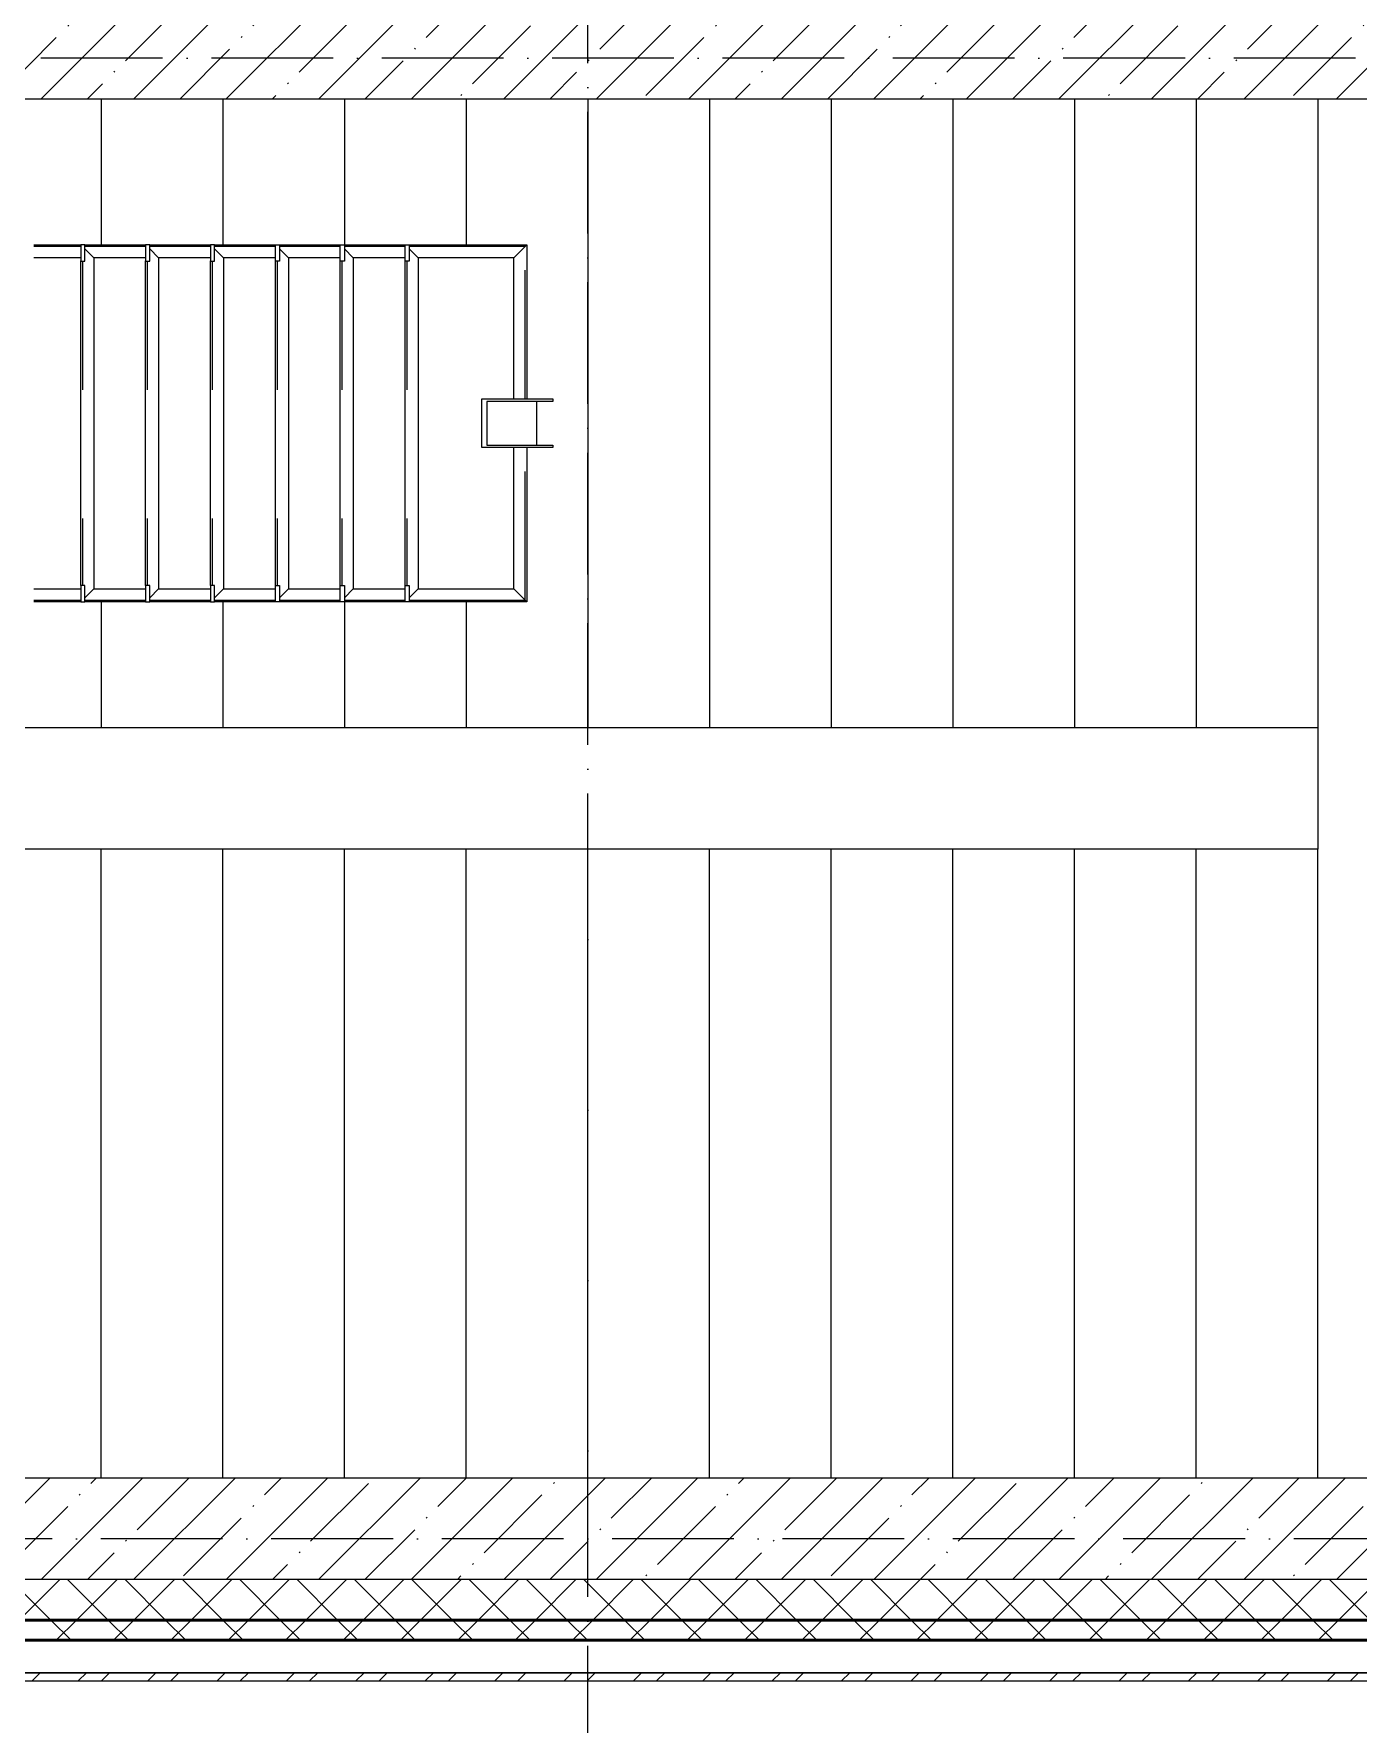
# Model space of a CAD drawing. Header units: millimetres. Extents: x -12989 to 629078, y -109036 to 555275.
# Drawn here: x 607794 to 611059, y -92791 to -88625 of the extents above; entities that cross this region are included whole.
import ezdxf

# ---------------------------------------------------------------- set-up
doc = ezdxf.new("R2010")
doc.units = ezdxf.units.MM
doc.linetypes.add('50_200_ШТРИХ_1Т_ш5_п1_п1_', pattern=[700, 500, -100, 0, -100])
doc.linetypes.add('Штрих', pattern=[635, 317.5, -317.5])
for name, color, linetype, lineweight in [('A-GENM-____-HDLN', 7, 'Штрих', 9), ('A-GENM-____-MCUT', 7, 'Continuous', 25), ('A-GENM-____-OTLN', 7, 'Continuous', 9), ('A-WALL-____-MCUT-1', 7, 'Continuous', 9), ('A-WALL-____-MCUT-2', 7, 'Continuous', 50), ('A-WALL-____-MCUT-3', 7, 'Continuous', 9), ('A-WALL-____-PATT-1', 7, 'Continuous', 9), ('A-WALL-FNSH-MCUT-1', 7, 'Continuous', 9), ('S-GRID-____-OTLN-1', 7, '50_200_ШТРИХ_1Т_ш5_п1_п1_', 9), ('S-STRS-____-OTLN-1', 7, 'Continuous', 9)]:
    doc.layers.add(name, color=color, linetype=linetype, lineweight=lineweight)
pattern_1 = [(45, (523510.01, -90515.61), (-70.71068, 70.71068), []), (135, (523510.01, -90515.61), (-70.71068, -70.71068), [])]
pattern_2 = [(45, (523510, -90515.61), (-114.04925, 114.04925), []), (45, (523624.06, -90515.61), (-114.04925, 114.04925), [201.612, -40.322, 3.353, -36.97])]

# ---------------------------------------------------------------- blocks, each defined once
blk = doc.blocks.new('ОМ_Труба_ГОСТ 8639-82 - ОМ_Труба_ГОСТ 8639-82-26350154-АР1_План отверстий 3 этажа в осях 1-64_А-ГГ')
at = {"layer": 'A-GENM-____-OTLN'}
for p, q in [((19689.1, 44821), (19689.1, 44941)), ((19689.1, 44941), (19864.1, 44941)), ((19864.1, 44935), (19701.2, 44935)), ((19701.2, 44935), (19701.2, 44827)), ((19824, 44935), (19824, 44827)), ((19864.1, 44941), (19864.1, 44935)), ((19864.1, 44821), (19689.1, 44821)), ((19701.2, 44827), (19864.1, 44827)), ((19864.1, 44827), (19864.1, 44821))]:
    blk.add_line(p, q, dxfattribs=at)
blk = doc.blocks.new('ОМ_Уголок_ГОСТ 8509-93 - ОМ_Уголок_ГОСТ 8509-93-26349651-АР1_План отверстий 3 этажа в осях 1-64_А-ГГ')
at = {"layer": 'A-GENM-____-HDLN'}
for p, q in [((4, -4), (380, -4)), ((500, -4), (876, -4))]:
    blk.add_line(p, q, dxfattribs=at)
at = {"layer": 'A-GENM-____-OTLN'}
for p, q in [((380, 0), (0, 0)), ((32, -32), (0, 0)), ((32, -32), (380, -32)), ((880, 0), (500, 0)), ((500, -32), (848, -32)), ((880, 0), (848, -32))]:
    blk.add_line(p, q, dxfattribs=at)
blk = doc.blocks.new('ОМ_Уголок_ГОСТ 8509-93 - ОМ_Уголок_ГОСТ 8509-93-V88-АР1_План отверстий 3 этажа в осях 1-64_А-ГГ')
at = {"layer": 'A-GENM-____-HDLN'}
blk.add_line((40, -4), (840, -4), dxfattribs=at)
at = {"layer": 'A-GENM-____-OTLN'}
for p, q in [((32, -32), (10, -10)), ((32, -32), (848, -32)), ((840, 0), (40, 0)), ((870, -10), (848, -32))]:
    blk.add_line(p, q, dxfattribs=at)
blk = doc.blocks.new('ОМ_Уголок_ГОСТ 8509-93 - ОМ_Уголок_ГОСТ 8509-93-19082047-АР1_План отверстий 3 этажа в осях 1-64_А-ГГ')
at = {"layer": 'A-GENM-____-HDLN'}
blk.add_line((10, -4), (296, -4), dxfattribs=at)
at = {"layer": 'A-GENM-____-OTLN'}
for p, q in [((300, 0), (10, 0)), ((32, -32), (10, -10)), ((32, -32), (268, -32)), ((300, 0), (268, -32))]:
    blk.add_line(p, q, dxfattribs=at)
blk = doc.blocks.new('ОМ_Уголок_ГОСТ 8509-93 - ОМ_Уголок_ГОСТ 8509-93-V89-АР1_План отверстий 3 этажа в осях 1-64_А-ГГ')
at = {"layer": 'A-GENM-____-HDLN'}
blk.add_line((4, -4), (290, -4), dxfattribs=at)
at = {"layer": 'A-GENM-____-OTLN'}
for p, q in [((290, 0), (0, 0)), ((32, -32), (0, 0)), ((32, -32), (268, -32)), ((290, -10), (268, -32))]:
    blk.add_line(p, q, dxfattribs=at)
blk = doc.blocks.new('ОМ_Уголок_ГОСТ 8509-93 - ОМ_Уголок_ГОСТ 8509-93-V90-АР1_План отверстий 3 этажа в осях 1-64_А-ГГ')
at = {"layer": 'A-GENM-____-HDLN'}
blk.add_line((10, -4), (160, -4), dxfattribs=at)
at = {"layer": 'A-GENM-____-OTLN'}
for p, q in [((160, 0), (10, 0)), ((32, -32), (10, -10)), ((32, -32), (160, -32))]:
    blk.add_line(p, q, dxfattribs=at)
blk = doc.blocks.new('ОМ_Уголок_ГОСТ 8509-93 - ОМ_Уголок_ГОСТ 8509-93-V91-АР1_План отверстий 3 этажа в осях 1-64_А-ГГ')
at = {"layer": 'A-GENM-____-HDLN'}
blk.add_line((140, -4), (290, -4), dxfattribs=at)
at = {"layer": 'A-GENM-____-OTLN'}
for p, q in [((290, 0), (140, 0)), ((140, -32), (268, -32)), ((290, -10), (268, -32))]:
    blk.add_line(p, q, dxfattribs=at)
blk = doc.blocks.new('ОМ_Уголок_ГОСТ 8509-93 - ОМ_Уголок_ГОСТ 8509-93-V93-АР1_План отверстий 3 этажа в осях 1-64_А-ГГ')
at = {"layer": 'A-GENM-____-HDLN'}
blk.add_line((44.3, -4), (160, -4), dxfattribs=at)
at = {"layer": 'A-GENM-____-OTLN'}
for p, q in [((160, 0), (44.3, 0)), ((44.3, -32), (160, -32))]:
    blk.add_line(p, q, dxfattribs=at)
blk = doc.blocks.new('ОМ_Уголок_ГОСТ 8509-93 - ОМ_Уголок_ГОСТ 8509-93-V94-АР1_План отверстий 3 этажа в осях 1-64_А-ГГ')
at = {"layer": 'A-GENM-____-HDLN'}
blk.add_line((140, -4), (255.7, -4), dxfattribs=at)
at = {"layer": 'A-GENM-____-OTLN'}
for p, q in [((255.7, 0), (140, 0)), ((140, -32), (255.7, -32))]:
    blk.add_line(p, q, dxfattribs=at)
blk = doc.blocks.new('ОМ_Полоса_Трапеция прямоугольная_Прокат_ГОСТ 103-2006 - ОМ_Полоса_Трапеция прямоугольная_Прокат_ГОСТ 103-2006-19082130-АР1_План отверстий 3 этажа в осях 1-64_А-ГГ')
at = {"layer": 'A-GENM-____-OTLN'}
for p, q in [((19500, 45321), (19510, 45321)), ((19500, 45281), (19500, 45321)), ((19510, 45321), (19510, 45281)), ((19510, 45281), (19500, 45281))]:
    blk.add_line(p, q, dxfattribs=at)
blk = doc.blocks.new('ОМ_Полоса_Трапеция прямоугольная_Прокат_ГОСТ 103-2006 - ОМ_Полоса_Трапеция прямоугольная_Прокат_ГОСТ 103-2006-V96-АР1_План отверстий 3 этажа в осях 1-64_А-ГГ')
at = {"layer": 'A-GENM-____-MCUT'}
for p, q in [((19030, 45321), (19020, 45321)), ((19020, 45321), (19020, 45281)), ((19030, 45281), (19030, 45321)), ((19020, 45281), (19030, 45281))]:
    blk.add_line(p, q, dxfattribs=at)
blk = doc.blocks.new('ОМ_Полоса_Трапеция прямоугольная_Прокат_ГОСТ 103-2006 - ОМ_Полоса_Трапеция прямоугольная_Прокат_ГОСТ 103-2006-V97-АР1_План отверстий 3 этажа в осях 1-64_А-ГГ')
at = {"layer": 'A-GENM-____-MCUT'}
for p, q in [((18870, 45321), (18860, 45321)), ((18860, 45321), (18860, 45281)), ((18870, 45281), (18870, 45321)), ((18860, 45281), (18870, 45281))]:
    blk.add_line(p, q, dxfattribs=at)
blk = doc.blocks.new('ОМ_Полоса_Трапеция прямоугольная_Прокат_ГОСТ 103-2006 - ОМ_Полоса_Трапеция прямоугольная_Прокат_ГОСТ 103-2006-V98-АР1_План отверстий 3 этажа в осях 1-64_А-ГГ')
at = {"layer": 'A-GENM-____-MCUT'}
for p, q in [((18710, 45321), (18700, 45321)), ((18700, 45321), (18700, 45281)), ((18710, 45281), (18710, 45321)), ((18700, 45281), (18710, 45281))]:
    blk.add_line(p, q, dxfattribs=at)
blk = doc.blocks.new('ОМ_Полоса_Трапеция прямоугольная_Прокат_ГОСТ 103-2006 - ОМ_Полоса_Трапеция прямоугольная_Прокат_ГОСТ 103-2006-19082170-АР1_План отверстий 3 этажа в осях 1-64_А-ГГ')
at = {"layer": 'A-GENM-____-OTLN'}
for p, q in [((19500, 44481), (19510, 44481)), ((19500, 44441), (19500, 44481)), ((19510, 44481), (19510, 44441)), ((19510, 44441), (19500, 44441))]:
    blk.add_line(p, q, dxfattribs=at)
blk = doc.blocks.new('ОМ_Полоса_Трапеция прямоугольная_Прокат_ГОСТ 103-2006 - ОМ_Полоса_Трапеция прямоугольная_Прокат_ГОСТ 103-2006-V99-АР1_План отверстий 3 этажа в осях 1-64_А-ГГ')
at = {"layer": 'A-GENM-____-MCUT'}
for p, q in [((19030, 44481), (19020, 44481)), ((19020, 44481), (19020, 44441)), ((19030, 44441), (19030, 44481)), ((19020, 44441), (19030, 44441))]:
    blk.add_line(p, q, dxfattribs=at)
blk = doc.blocks.new('ОМ_Полоса_Трапеция прямоугольная_Прокат_ГОСТ 103-2006 - ОМ_Полоса_Трапеция прямоугольная_Прокат_ГОСТ 103-2006-V100-АР1_План отверстий 3 этажа в осях 1-64_А-ГГ')
at = {"layer": 'A-GENM-____-MCUT'}
for p, q in [((18870, 44481), (18860, 44481)), ((18860, 44481), (18860, 44441)), ((18870, 44441), (18870, 44481)), ((18860, 44441), (18870, 44441))]:
    blk.add_line(p, q, dxfattribs=at)
blk = doc.blocks.new('ОМ_Полоса_Трапеция прямоугольная_Прокат_ГОСТ 103-2006 - ОМ_Полоса_Трапеция прямоугольная_Прокат_ГОСТ 103-2006-V101-АР1_План отверстий 3 этажа в осях 1-64_А-ГГ')
at = {"layer": 'A-GENM-____-MCUT'}
for p, q in [((18710, 44481), (18700, 44481)), ((18700, 44481), (18700, 44441)), ((18710, 44441), (18710, 44481)), ((18700, 44441), (18710, 44441))]:
    blk.add_line(p, q, dxfattribs=at)
blk = doc.blocks.new('3эт')
at = {"layer": 'S-GRID-____-OTLN-1', "color": 251, "ltscale": 0.6, "true_color": 0x636466}
for p, q in [((369420.7, -91346.1), (369420.7, -80328.4)), ((387697.2, -85032.4), (279101.9, -85032.4)), ((387845.1, -88682.4), (279101.9, -88682.4))]:
    blk.add_line(p, q, dxfattribs=at)

msp = doc.modelspace()

# ---------------------------------------------------------------- hatches: boundary and pattern name
at = {"layer": 'A-WALL-____-PATT-1'}
h = msp.add_hatch(dxfattribs=at)
h.set_pattern_fill('FP_38', color=256, style=0, pattern_type=2)
h.set_pattern_definition(pattern_2)
h.paths.add_polyline_path([(612510.0077, -88784.5723), (612510.0077, -88534.5723), (607310.0077, -88534.5723), (607310.0077, -88784.5723), (611869.5451, -88784.5723)], flags=0)
h = msp.add_hatch(dxfattribs=at)
h.set_pattern_fill('FP_38', color=256, style=0, pattern_type=2)
h.set_pattern_definition(pattern_2)
h.paths.add_polyline_path([(612510.0077, -92434.5723), (612510.0077, -92184.5723), (605910.0077, -92184.5723), (605910.0077, -92434.5723), (611869.5451, -92434.5723)], flags=0)
h = msp.add_hatch(dxfattribs=at)
h.set_pattern_fill('FP_1', color=256, style=0, pattern_type=2)
h.set_pattern_definition(pattern_1)
h.paths.add_polyline_path([(624260.0077, -92534.5723), (624760.0077, -92534.5723), (624760.0077, -92434.5723), (615735.0077, -92434.5723), (615735.0077, -92440.5723), (615660.0077, -92440.5723), (615660.0077, -92534.5723), (624241.7952, -92534.5723)], flags=0)
h.paths.add_polyline_path([(612753.2773, -92534.5723), (613860.0077, -92534.5723), (613860.0077, -92440.5723), (613785.0077, -92440.5723), (613785.0077, -92434.5723), (605910.0077, -92434.5723), (605910.0077, -92534.5723), (612510.0077, -92534.5723)], flags=0)
h.paths.add_polyline_path([(604910.0077, -92534.5723), (604910.0077, -92434.5723), (603785.0077, -92434.5723), (603785.0077, -92440.5723), (603710.0077, -92440.5723), (603710.0077, -92534.5723), (604799.688, -92534.5723)], flags=0)
h.paths.add_polyline_path([(601910.0077, -92534.5723), (601910.0077, -92440.5723), (601835.0077, -92440.5723), (601835.0077, -92434.5723), (600785.0077, -92434.5723), (600785.0077, -92440.5723), (600710.0077, -92440.5723), (600710.0077, -92534.5723), (601264.7594, -92534.5723)], flags=0)
h.paths.add_polyline_path([(598910.0077, -92534.5723), (598910.0077, -92434.5723), (597785.0077, -92434.5723), (597785.0077, -92440.5723), (597710.0077, -92440.5723), (597710.0077, -92534.5723), (597785.0077, -92534.5723)], flags=0)
h.paths.add_polyline_path([(594510.0077, -92534.5723), (595910.0077, -92534.5723), (595910.0077, -92434.5723), (594585.0077, -92434.5723), (594585.0077, -92440.5723), (594510.0077, -92440.5723)], flags=0)
h.paths.add_polyline_path([(592427.438, -92534.5723), (592710.0077, -92534.5723), (592710.0077, -92440.5723), (592635.0077, -92440.5723), (592635.0077, -92434.5723), (591585.0077, -92434.5723), (591585.0077, -92440.5723), (591510.0077, -92440.5723), (591510.0077, -92534.5723), (591543.7058, -92534.5723)], flags=0)
h.paths.add_polyline_path([(589710.0077, -92534.5723), (589710.0077, -92434.5723), (588585.0077, -92434.5723), (588585.0077, -92440.5723), (588510.0077, -92440.5723), (588510.0077, -92534.5723), (588585.0077, -92534.5723)], flags=0)
h.paths.add_polyline_path([(586360.0077, -92534.5723), (586710.0077, -92534.5723), (586710.0077, -92440.5723), (586635.0077, -92440.5723), (586635.0077, -92434.5723), (585585.0077, -92434.5723), (585585.0077, -92440.5723), (585510.0077, -92440.5723), (585510.0077, -92534.5723), (586241.313, -92534.5723)], flags=0)
h.paths.add_polyline_path([(583710.0077, -92534.5723), (583710.0077, -92440.5723), (583635.0077, -92440.5723), (583635.0077, -92434.5723), (582585.0077, -92434.5723), (582585.0077, -92440.5723), (582510.0077, -92440.5723), (582510.0077, -92534.5723), (583590.1165, -92534.5723)], flags=0)
h.paths.add_polyline_path([(580710.0077, -92534.5723), (580710.0077, -92440.5723), (580635.0077, -92440.5723), (580635.0077, -92434.5723), (579585.0077, -92434.5723), (579585.0077, -92440.5723), (579510.0077, -92440.5723), (579510.0077, -92534.5723), (580055.188, -92534.5723)], flags=0)
h.paths.add_polyline_path([(576520.2594, -92534.5723), (577710.0077, -92534.5723), (577710.0077, -92440.5723), (577635.0077, -92440.5723), (577635.0077, -92434.5723), (576585.0077, -92434.5723), (576585.0077, -92440.5723), (576510.0077, -92440.5723), (576510.0077, -92534.5723), (576516.0077, -92534.5723)], flags=0)
h.paths.add_polyline_path([(573510.0077, -92534.5723), (574710.0077, -92534.5723), (574710.0077, -92440.5723), (574635.0077, -92440.5723), (574635.0077, -92434.5723), (573585.0077, -92434.5723), (573585.0077, -92440.5723), (573510.0077, -92440.5723)], flags=0)
h.paths.add_polyline_path([(568566.6701, -92534.5723), (568710.0077, -92534.5723), (568710.0077, -92440.5723), (568635.0077, -92440.5723), (568635.0077, -92434.5723), (567585.0077, -92434.5723), (567585.0077, -92440.5723), (567510.0077, -92440.5723), (567510.0077, -92534.5723), (568360.0077, -92534.5723)], flags=0)
h.paths.add_polyline_path([(565710.0077, -92534.5723), (565710.0077, -92440.5723), (565635.0077, -92440.5723), (565635.0077, -92434.5723), (564585.0077, -92434.5723), (564585.0077, -92440.5723), (564510.0077, -92440.5723), (564510.0077, -92534.5723), (565704.0077, -92534.5723)], flags=0)
h.paths.add_polyline_path([(562380.5451, -92534.5723), (562710.0077, -92534.5723), (562710.0077, -92440.5723), (562635.0077, -92439.9295), (562635.0077, -92434.5723), (561310.0077, -92434.5723), (561310.0077, -92534.5723)], flags=0)
h.paths.add_polyline_path([(558845.6165, -92534.5723), (559510.0077, -92534.5723), (559510.0077, -92440.5723), (559435.0077, -92440.5723), (559435.0077, -92434.5723), (558310.0077, -92434.5723), (558310.0077, -92534.5723)], flags=0)
h.paths.add_polyline_path([(556510.0077, -92534.5723), (556510.0077, -92440.5723), (556435.0077, -92440.5723), (556435.0077, -92434.5723), (555385.0077, -92434.5723), (555385.0077, -92440.5723), (555310.0077, -92440.5723), (555310.6879, -92534.5723), (556504.0077, -92534.5723)], flags=0)
h.paths.add_polyline_path([(553510.0077, -92534.5723), (553510.0077, -92440.5723), (553435.0077, -92440.5723), (553435.0077, -92434.5723), (552310.0077, -92434.5723), (552310.0077, -92534.5723), (552659.4915, -92534.5723)], flags=0)
h.paths.add_polyline_path([(550510.0077, -92534.5723), (550510.0077, -92440.5723), (550435.0077, -92440.5723), (550435.0077, -92434.5723), (549310.0077, -92434.5723), (549310.0077, -92534.5723), (550008.2951, -92534.5723)], flags=0)
h.paths.add_polyline_path([(547510.0077, -92534.5723), (547510.0077, -92440.5723), (547435.0077, -92440.5723), (547435.0077, -92434.5723), (546385.0077, -92434.5723), (546385.0077, -92440.5723), (546310.0077, -92440.5723), (546310.0077, -92534.5723), (546473.3665, -92534.5723)], flags=0)
h.paths.add_polyline_path([(537636.0451, -92534.5723), (538510.0077, -92534.5723), (538510.0077, -92440.5723), (538435.0077, -92440.5723), (538435.0077, -92434.5723), (537385.0077, -92434.5723), (537385.0077, -92440.5723), (537310.0077, -92440.5723), (537310.0077, -92534.5723)], flags=0)
h.paths.add_polyline_path([(535868.5808, -92534.5723), (536310.0077, -92534.5723), (536310.0077, -92440.5723), (536235.0077, -92440.5723), (536235.0077, -92434.5723), (530985.0077, -92434.5723), (530985.0077, -92440.5723), (530910.0077, -92440.5723), (530910.0077, -92534.5723), (534410.0077, -92534.5723)], flags=0)
h.paths.add_polyline_path([(528798.7236, -92534.5723), (529910.0077, -92534.5723), (529910.0077, -92440.5723), (529835.0077, -92440.5723), (529835.0077, -92434.5723), (521060.0077, -92434.5723), (521060.0077, -92534.5723), (527031.2593, -92534.5723)], flags=0)
h = msp.add_hatch(dxfattribs=at)
h.set_pattern_fill('FP_1', color=256, style=0, pattern_type=2)
h.set_pattern_definition(pattern_1)
h.paths.add_polyline_path([(624760.0077, -92584.5723), (624860.0077, -92584.5723), (624860.0077, -92534.5723), (615660.0077, -92534.5723), (615660.0077, -92584.5723), (624241.7952, -92584.5723)], flags=0)
h.paths.add_polyline_path([(612753.2773, -92584.5723), (613860.0077, -92584.5723), (613860.0077, -92534.5723), (605910.0077, -92534.5723), (605910.0077, -92584.5723), (611869.5451, -92584.5723)], flags=0)
h.paths.add_polyline_path([(604799.688, -92584.5723), (604910.0077, -92584.5723), (604910.0077, -92534.5723), (603710.0077, -92534.5723), (603710.0077, -92584.5723), (603915.9558, -92584.5723)], flags=0)
h.paths.add_polyline_path([(600710.0077, -92584.5723), (601910.0077, -92584.5723), (601910.0077, -92534.5723), (600710.0077, -92534.5723)], flags=0)
h.paths.add_polyline_path([(597729.8308, -92584.5723), (598910.0077, -92584.5723), (598910.0077, -92534.5723), (597710.0077, -92534.5723), (597710.0077, -92584.5723)], flags=0)
h.paths.add_polyline_path([(595910.0077, -92584.5723), (595910.0077, -92534.5723), (594510.0077, -92534.5723), (594510.0077, -92584.5723), (595078.6344, -92584.5723)], flags=0)
h.paths.add_polyline_path([(592710.0077, -92584.5723), (592710.0077, -92534.5723), (591510.0077, -92534.5723), (591510.0077, -92584.5723), (592427.438, -92584.5723)], flags=0)
h.paths.add_polyline_path([(589710.0077, -92584.5723), (589710.0077, -92534.5723), (588510.0077, -92534.5723), (588510.0077, -92584.5723)], flags=0)
h.paths.add_polyline_path([(586710.0077, -92584.5723), (586710.0077, -92534.5723), (585510.0077, -92534.5723), (585510.0077, -92584.5723), (586241.313, -92584.5723)], flags=0)
h.paths.add_polyline_path([(582510.0077, -92584.5723), (583710.0077, -92584.5723), (583710.0077, -92534.5723), (582510.0077, -92534.5723)], flags=0)
h.paths.add_polyline_path([(579510.0077, -92584.5723), (580710.0077, -92584.5723), (580710.0077, -92534.5723), (579510.0077, -92534.5723)], flags=0)
h.paths.add_polyline_path([(576520.2594, -92584.5723), (577710.0077, -92584.5723), (577710.0077, -92534.5723), (576510.0077, -92534.5723), (576510.0077, -92584.5723)], flags=0)
h.paths.add_polyline_path([(574710.0077, -92584.5723), (574710.0077, -92534.5723), (573510.0077, -92534.5723), (573510.0077, -92584.5723), (573869.063, -92584.5723)], flags=0)
h.paths.add_polyline_path([(568566.6701, -92584.5723), (568710.0077, -92584.5723), (568710.0077, -92534.5723), (567510.0077, -92534.5723), (567510.0077, -92584.5723), (567682.938, -92584.5723)], flags=0)
h.paths.add_polyline_path([(565710.0077, -92584.5723), (565710.0077, -92534.5723), (564510.0077, -92534.5723), (564510.0077, -92584.5723), (565031.7415, -92584.5723)], flags=0)
h.paths.add_polyline_path([(562380.5451, -92584.5723), (562710.0077, -92584.5723), (562710.0077, -92534.5723), (561310.0077, -92534.5723), (561310.0077, -92584.5723)], flags=0)
h.paths.add_polyline_path([(559510.0077, -92584.5723), (559510.0077, -92534.5723), (558310.0077, -92534.5723), (558310.0077, -92584.5723), (558845.6165, -92584.5723)], flags=0)
h.paths.add_polyline_path([(556510.0077, -92584.5723), (556510.0077, -92534.5723), (555310.0077, -92534.5723), (555310.6879, -92584.5723)], flags=0)
h.paths.add_polyline_path([(553510.0077, -92584.5723), (553510.0077, -92534.5723), (552310.0077, -92534.5723), (552310.0077, -92584.5723), (552659.4915, -92584.5723)], flags=0)
h.paths.add_polyline_path([(550510.0077, -92584.5723), (550510.0077, -92534.5723), (549310.0077, -92534.5723), (549310.0077, -92584.5723), (550008.2951, -92584.5723)], flags=0)
h.paths.add_polyline_path([(546473.3665, -92584.5723), (547510.0077, -92584.5723), (547510.0077, -92534.5723), (546310.0077, -92534.5723), (546310.0077, -92584.5723)], flags=0)
h.paths.add_polyline_path([(537310.0077, -92584.5723), (538510.0077, -92584.5723), (538510.0077, -92534.5723), (537310.0077, -92534.5723)], flags=0)
h.paths.add_polyline_path([(536310.0077, -92584.5723), (536310.0077, -92534.5723), (530910.0077, -92534.5723), (530910.0077, -92584.5723), (535868.5808, -92584.5723)], flags=0)
h.paths.add_polyline_path([(529682.4558, -92584.5723), (529910.0077, -92584.5723), (529910.0077, -92534.5723), (520960.0077, -92534.5723), (520960.0077, -92584.5723), (528798.7236, -92584.5723)], flags=0)
h = msp.add_hatch(dxfattribs=at)
h.set_pattern_fill('FP_3', color=256, style=0, pattern_type=2)
h.set_pattern_definition([(45, (523510.01, -90515.61), (-85.53659, 85.53659), []), (45, (523567.03, -90515.61), (-85.53659, 85.53659), [])])
h.paths.add_polyline_path([(624990.0077, -92684.5723), (624990.0077, -92664.5723), (615660.0077, -92664.5723), (615660.0077, -92684.5723), (624241.7952, -92684.5723)], flags=0)
h.paths.add_polyline_path([(612753.2773, -92684.5723), (613860.0077, -92684.5723), (613860.0077, -92664.5723), (605910.0077, -92664.5723), (605910.0077, -92684.5723), (611869.5451, -92684.5723)], flags=0)
h.paths.add_polyline_path([(603915.9558, -92684.5723), (604910.0077, -92684.5723), (604910.0077, -92664.5723), (603710.0077, -92664.5723), (603710.0077, -92684.5723)], flags=0)
h.paths.add_polyline_path([(601910.0077, -92684.5723), (601910.0077, -92664.5723), (600711.0077, -92664.5723), (600711.0077, -92684.5723), (601264.7594, -92684.5723)], flags=0)
h.paths.add_polyline_path([(597729.8308, -92684.5723), (598910.0077, -92684.5723), (598910.0077, -92664.5723), (597710.0077, -92664.5723), (597710.0077, -92684.5723)], flags=0)
h.paths.add_polyline_path([(595395.0077, -92684.5723), (595910.0077, -92684.5723), (595910.0077, -92664.5723), (595395.0077, -92664.5723)], flags=0)

# ---------------------------------------------------------------- linework, layer by layer
at = {"layer": 'A-WALL-____-MCUT-1'}
for p, q in [((607060.0077, -88784.5723), (612510.0077, -88784.5723)), ((612510.0077, -92184.5723), (605910.0077, -92184.5723)), ((612510.0077, -92434.5723), (605910.0077, -92434.5723))]:
    msp.add_line(p, q, dxfattribs=at)
at = {"layer": 'A-WALL-____-MCUT-2'}
for p, q in [((605910.0077, -92534.5723), (613860.0077, -92534.5723)), ((605910.0077, -92584.5723), (613860.0077, -92584.5723))]:
    msp.add_line(p, q, dxfattribs=at)
at = {"layer": 'A-WALL-____-MCUT-3'}
msp.add_line((605910.0077, -92664.5723), (613860.0077, -92664.5723), dxfattribs=at)
at = {"layer": 'A-WALL-FNSH-MCUT-1'}
for p, q in [((613860.0077, -92664.5723), (605910.0077, -92664.5723)), ((605910.0077, -92684.5723), (613860.0077, -92684.5723))]:
    msp.add_line(p, q, dxfattribs=at)
at = {"layer": 'S-STRS-____-OTLN-1'}
for p, q in [((607960.0077, -88784.5723), (607960.0077, -89144.5723)), ((607960.0077, -88784.5723), (607960.0077, -89144.5723)), ((608260.0077, -88784.5723), (608260.0077, -89144.5723)), ((608260.0077, -88784.5723), (608260.0077, -89144.5723)), ((608560.0077, -88784.5723), (608560.0077, -89144.5723)), ((608560.0077, -88784.5723), (608560.0077, -89144.5723)), ((608860.0077, -88784.5723), (608860.0077, -89144.5723)), ((608860.0077, -88784.5723), (608860.0077, -89144.5723)), ((609160.0077, -88784.5723), (609160.0077, -90334.5723)), ((609160.0077, -88784.5723), (609160.0077, -90334.5723)), ((609460.0077, -88784.5723), (609460.0077, -90334.5723)), ((609460.0077, -88784.5723), (609460.0077, -90334.5723)), ((609760.0077, -88784.5723), (609760.0077, -90334.5723)), ((609760.0077, -88784.5723), (609760.0077, -90334.5723)), ((610060.0077, -88784.5723), (610060.0077, -90334.5723)), ((610060.0077, -88784.5723), (610060.0077, -90334.5723)), ((610360.0077, -88784.5723), (610360.0077, -90334.5723)), ((610360.0077, -88784.5723), (610360.0077, -90334.5723)), ((610660.0077, -88784.5723), (610660.0077, -90334.5723)), ((610660.0077, -88784.5723), (610660.0077, -90334.5723)), ((610960.0077, -88784.5723), (610960.0077, -90334.5723)), ((610960.0077, -88784.5723), (610960.0077, -90334.5723)), ((607960.0077, -90024.5723), (607960.0077, -90334.5723)), ((607960.0077, -90024.5723), (607960.0077, -90334.5723)), ((608260.0077, -90024.5723), (608260.0077, -90334.5723)), ((608260.0077, -90024.5723), (608260.0077, -90334.5723)), ((608560.0077, -90024.5723), (608560.0077, -90334.5723)), ((608560.0077, -90024.5723), (608560.0077, -90334.5723)), ((608860.0077, -90024.5723), (608860.0077, -90334.5723)), ((608860.0077, -90024.5723), (608860.0077, -90334.5723)), ((607660.0077, -90334.5723), (607960.0077, -90334.5723)), ((607960.0077, -90334.5723), (608260.0077, -90334.5723)), ((608260.0077, -90334.5723), (608560.0077, -90334.5723)), ((608560.0077, -90334.5723), (608860.0077, -90334.5723)), ((608860.0077, -90334.5723), (609160.0077, -90334.5723)), ((609160.0077, -90334.5723), (609460.0077, -90334.5723)), ((609460.0077, -90334.5723), (609760.0077, -90334.5723)), ((609760.0077, -90334.5723), (610060.0077, -90334.5723)), ((610060.0077, -90334.5723), (610360.0077, -90334.5723)), ((610360.0077, -90334.5723), (610660.0077, -90334.5723)), ((610660.0077, -90334.5723), (610960.0077, -90334.5723)), ((610960.0077, -90334.5723), (610960.0077, -90634.5723)), ((607960.0077, -90634.5723), (607660.0077, -90634.5723)), ((608260.0077, -90634.5723), (607960.0077, -90634.5723)), ((607960.0077, -92184.5723), (607960.0077, -90634.5723)), ((607960.0077, -92184.5723), (607960.0077, -90634.5723)), ((608560.0077, -90634.5723), (608260.0077, -90634.5723)), ((608260.0077, -92184.5723), (608260.0077, -90634.5723)), ((608260.0077, -92184.5723), (608260.0077, -90634.5723)), ((608860.0077, -90634.5723), (608560.0077, -90634.5723)), ((608560.0077, -92184.5723), (608560.0077, -90634.5723)), ((608560.0077, -92184.5723), (608560.0077, -90634.5723)), ((609160.0077, -90634.5723), (608860.0077, -90634.5723)), ((608860.0077, -92184.5723), (608860.0077, -90634.5723)), ((608860.0077, -92184.5723), (608860.0077, -90634.5723)), ((609460.0077, -90634.5723), (609160.0077, -90634.5723)), ((609160.0077, -92184.5723), (609160.0077, -90634.5723)), ((609160.0077, -92184.5723), (609160.0077, -90634.5723)), ((609760.0077, -90634.5723), (609460.0077, -90634.5723)), ((609460.0077, -92184.5723), (609460.0077, -90634.5723)), ((609460.0077, -92184.5723), (609460.0077, -90634.5723)), ((610060.0077, -90634.5723), (609760.0077, -90634.5723)), ((609760.0077, -92184.5723), (609760.0077, -90634.5723)), ((609760.0077, -92184.5723), (609760.0077, -90634.5723)), ((610360.0077, -90634.5723), (610060.0077, -90634.5723)), ((610060.0077, -92184.5723), (610060.0077, -90634.5723)), ((610060.0077, -92184.5723), (610060.0077, -90634.5723)), ((610660.0077, -90634.5723), (610360.0077, -90634.5723)), ((610360.0077, -92184.5723), (610360.0077, -90634.5723)), ((610360.0077, -92184.5723), (610360.0077, -90634.5723)), ((610960.0077, -90634.5723), (610660.0077, -90634.5723)), ((610660.0077, -92184.5723), (610660.0077, -90634.5723)), ((610660.0077, -92184.5723), (610660.0077, -90634.5723)), ((610960.0077, -92184.5723), (610960.0077, -90634.5723)), ((610960.0077, -92184.5723), (610960.0077, -90634.5723))]:
    msp.add_line(p, q, dxfattribs=at)

# ---------------------------------------------------------------- block references
msp.add_blockref('3эт', (239739.3002, -3652.1582))
at = {"layer": 'A-GENM-____-OTLN', "extrusion": (0, 0, -1)}
for name, p in [('ОМ_Уголок_ГОСТ 8509-93 - ОМ_Уголок_ГОСТ 8509-93-V94-АР1_План отверстий 3 этажа в осях 1-64_А-ГГ', (-608050.0077, -89144.5723)), ('ОМ_Уголок_ГОСТ 8509-93 - ОМ_Уголок_ГОСТ 8509-93-V91-АР1_План отверстий 3 этажа в осях 1-64_А-ГГ', (-608210.0077, -89144.5723)), ('ОМ_Уголок_ГОСТ 8509-93 - ОМ_Уголок_ГОСТ 8509-93-V91-АР1_План отверстий 3 этажа в осях 1-64_А-ГГ', (-608370.0077, -89144.5723)), ('ОМ_Уголок_ГОСТ 8509-93 - ОМ_Уголок_ГОСТ 8509-93-V91-АР1_План отверстий 3 этажа в осях 1-64_А-ГГ', (-608530.0077, -89144.5723)), ('ОМ_Уголок_ГОСТ 8509-93 - ОМ_Уголок_ГОСТ 8509-93-V91-АР1_План отверстий 3 этажа в осях 1-64_А-ГГ', (-608690.0077, -89144.5723)), ('ОМ_Уголок_ГОСТ 8509-93 - ОМ_Уголок_ГОСТ 8509-93-V91-АР1_План отверстий 3 этажа в осях 1-64_А-ГГ', (-608850.0077, -89144.5723)), ('ОМ_Уголок_ГОСТ 8509-93 - ОМ_Уголок_ГОСТ 8509-93-V89-АР1_План отверстий 3 этажа в осях 1-64_А-ГГ', (-609010.0077, -89144.5723))]:
    msp.add_blockref(name, p, dxfattribs=at)
at = {"layer": 'A-GENM-____-OTLN'}
for name, p in [('ОМ_Полоса_Трапеция прямоугольная_Прокат_ГОСТ 103-2006 - ОМ_Полоса_Трапеция прямоугольная_Прокат_ГОСТ 103-2006-V98-АР1_План отверстий 3 этажа в осях 1-64_А-ГГ', (589210.0077, -134465.6143)), ('ОМ_Полоса_Трапеция прямоугольная_Прокат_ГОСТ 103-2006 - ОМ_Полоса_Трапеция прямоугольная_Прокат_ГОСТ 103-2006-V97-АР1_План отверстий 3 этажа в осях 1-64_А-ГГ', (589210.0077, -134465.6143)), ('ОМ_Полоса_Трапеция прямоугольная_Прокат_ГОСТ 103-2006 - ОМ_Полоса_Трапеция прямоугольная_Прокат_ГОСТ 103-2006-V96-АР1_План отверстий 3 этажа в осях 1-64_А-ГГ', (589210.0077, -134465.6143)), ('ОМ_Полоса_Трапеция прямоугольная_Прокат_ГОСТ 103-2006 - ОМ_Полоса_Трапеция прямоугольная_Прокат_ГОСТ 103-2006-19082130-АР1_План отверстий 3 этажа в осях 1-64_А-ГГ', (588890.0077, -134465.6143)), ('ОМ_Полоса_Трапеция прямоугольная_Прокат_ГОСТ 103-2006 - ОМ_Полоса_Трапеция прямоугольная_Прокат_ГОСТ 103-2006-19082130-АР1_План отверстий 3 этажа в осях 1-64_А-ГГ', (589050.0077, -134465.6143)), ('ОМ_Полоса_Трапеция прямоугольная_Прокат_ГОСТ 103-2006 - ОМ_Полоса_Трапеция прямоугольная_Прокат_ГОСТ 103-2006-19082130-АР1_План отверстий 3 этажа в осях 1-64_А-ГГ', (589210.0077, -134465.6143)), ('ОМ_Труба_ГОСТ 8639-82 - ОМ_Труба_ГОСТ 8639-82-26350154-АР1_План отверстий 3 этажа в осях 1-64_А-ГГ', (589210.0077, -134465.6143)), ('ОМ_Полоса_Трапеция прямоугольная_Прокат_ГОСТ 103-2006 - ОМ_Полоса_Трапеция прямоугольная_Прокат_ГОСТ 103-2006-V101-АР1_План отверстий 3 этажа в осях 1-64_А-ГГ', (589210.0077, -134465.6143)), ('ОМ_Полоса_Трапеция прямоугольная_Прокат_ГОСТ 103-2006 - ОМ_Полоса_Трапеция прямоугольная_Прокат_ГОСТ 103-2006-V100-АР1_План отверстий 3 этажа в осях 1-64_А-ГГ', (589210.0077, -134465.6143)), ('ОМ_Полоса_Трапеция прямоугольная_Прокат_ГОСТ 103-2006 - ОМ_Полоса_Трапеция прямоугольная_Прокат_ГОСТ 103-2006-V99-АР1_План отверстий 3 этажа в осях 1-64_А-ГГ', (589210.0077, -134465.6143)), ('ОМ_Полоса_Трапеция прямоугольная_Прокат_ГОСТ 103-2006 - ОМ_Полоса_Трапеция прямоугольная_Прокат_ГОСТ 103-2006-19082170-АР1_План отверстий 3 этажа в осях 1-64_А-ГГ', (588890.0077, -134465.6143)), ('ОМ_Полоса_Трапеция прямоугольная_Прокат_ГОСТ 103-2006 - ОМ_Полоса_Трапеция прямоугольная_Прокат_ГОСТ 103-2006-19082170-АР1_План отверстий 3 этажа в осях 1-64_А-ГГ', (589050.0077, -134465.6143)), ('ОМ_Полоса_Трапеция прямоугольная_Прокат_ГОСТ 103-2006 - ОМ_Полоса_Трапеция прямоугольная_Прокат_ГОСТ 103-2006-19082170-АР1_План отверстий 3 этажа в осях 1-64_А-ГГ', (589210.0077, -134465.6143))]:
    msp.add_blockref(name, p, dxfattribs=at)
at = {"layer": 'A-GENM-____-OTLN', "extrusion": (0, 0, -1)}
for name, p, rotation in [('ОМ_Уголок_ГОСТ 8509-93 - ОМ_Уголок_ГОСТ 8509-93-V88-АР1_План отверстий 3 этажа в осях 1-64_А-ГГ', (-607910.0077, -89144.5723), 269.9999999999989), ('ОМ_Уголок_ГОСТ 8509-93 - ОМ_Уголок_ГОСТ 8509-93-V88-АР1_План отверстий 3 этажа в осях 1-64_А-ГГ', (-608070.0077, -89144.5723), 269.9999999999989), ('ОМ_Уголок_ГОСТ 8509-93 - ОМ_Уголок_ГОСТ 8509-93-V88-АР1_План отверстий 3 этажа в осях 1-64_А-ГГ', (-608230.0077, -89144.5723), 269.9999999999989), ('ОМ_Уголок_ГОСТ 8509-93 - ОМ_Уголок_ГОСТ 8509-93-V88-АР1_План отверстий 3 этажа в осях 1-64_А-ГГ', (-608390.0077, -89144.5723), 269.9999999999989), ('ОМ_Уголок_ГОСТ 8509-93 - ОМ_Уголок_ГОСТ 8509-93-V88-АР1_План отверстий 3 этажа в осях 1-64_А-ГГ', (-608550.0077, -89144.5723), 269.9999999999989), ('ОМ_Уголок_ГОСТ 8509-93 - ОМ_Уголок_ГОСТ 8509-93-V88-АР1_План отверстий 3 этажа в осях 1-64_А-ГГ', (-608710.0077, -89144.5723), 269.9999999999989), ('ОМ_Уголок_ГОСТ 8509-93 - ОМ_Уголок_ГОСТ 8509-93-26349651-АР1_План отверстий 3 этажа в осях 1-64_А-ГГ', (-609010.0077, -90024.5723), 89.99999999999908), ('ОМ_Уголок_ГОСТ 8509-93 - ОМ_Уголок_ГОСТ 8509-93-V93-АР1_План отверстий 3 этажа в осях 1-64_А-ГГ', (-607750.0077, -90024.5723), 180), ('ОМ_Уголок_ГОСТ 8509-93 - ОМ_Уголок_ГОСТ 8509-93-V90-АР1_План отверстий 3 этажа в осях 1-64_А-ГГ', (-607910.0077, -90024.5723), 180), ('ОМ_Уголок_ГОСТ 8509-93 - ОМ_Уголок_ГОСТ 8509-93-V90-АР1_План отверстий 3 этажа в осях 1-64_А-ГГ', (-608070.0077, -90024.5723), 180), ('ОМ_Уголок_ГОСТ 8509-93 - ОМ_Уголок_ГОСТ 8509-93-V90-АР1_План отверстий 3 этажа в осях 1-64_А-ГГ', (-608230.0077, -90024.5723), 180), ('ОМ_Уголок_ГОСТ 8509-93 - ОМ_Уголок_ГОСТ 8509-93-V90-АР1_План отверстий 3 этажа в осях 1-64_А-ГГ', (-608390.0077, -90024.5723), 180), ('ОМ_Уголок_ГОСТ 8509-93 - ОМ_Уголок_ГОСТ 8509-93-V90-АР1_План отверстий 3 этажа в осях 1-64_А-ГГ', (-608550.0077, -90024.5723), 180), ('ОМ_Уголок_ГОСТ 8509-93 - ОМ_Уголок_ГОСТ 8509-93-19082047-АР1_План отверстий 3 этажа в осях 1-64_А-ГГ', (-608710.0077, -90024.5723), 180)]:
    msp.add_blockref(name, p, dxfattribs=dict(at, rotation=rotation))

doc.saveas('drawing.dxf')
